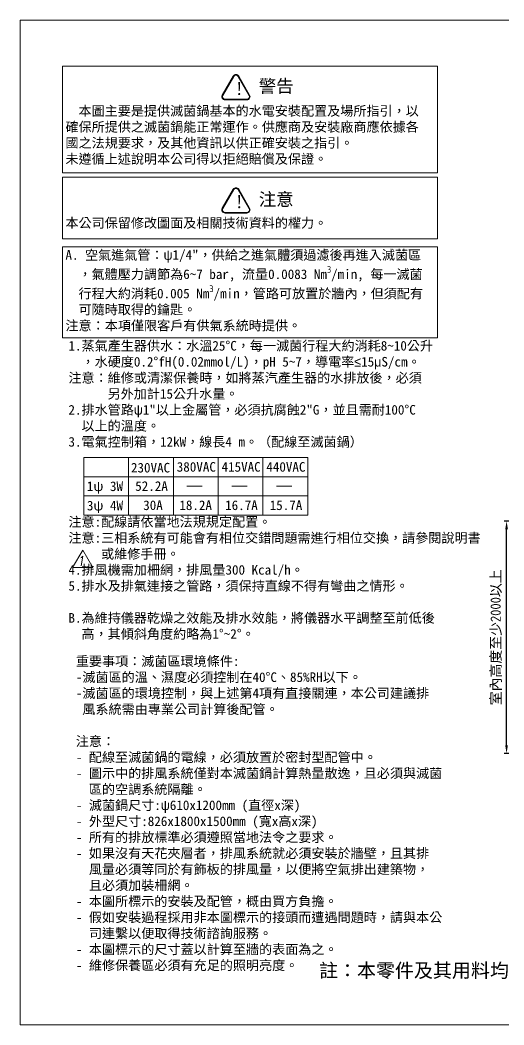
# Model space of a CAD drawing. Header units: millimetres. Extents: x 0 to 12306, y 0 to 8652.
# Drawn here: x 0 to 4170, y 0 to 8652 of the extents above; entities that cross this region are included whole.
import ezdxf

# ---------------------------------------------------------------- set-up
doc = ezdxf.new("R2010")
doc.units = ezdxf.units.MM
doc.layers.get('0').update_dxf_attribs({"lineweight": 25})
for name, color, linetype, lineweight in [('D', 3, 'Continuous', 13), ('F', 7, 'Continuous', 15), ('T', 4, 'Continuous', 15)]:
    doc.layers.add(name, color=color, linetype=linetype, lineweight=lineweight)
doc.styles.add('STU25', font='isocp2.shx')
doc.styles.add('Text', font='romans.shx', dxfattribs={"width": 0.8, "oblique": 10})
doc.dimstyles.new('STU25', dxfattribs={"dimscale": 35, "dimtxt": 2.5, "dimasz": 2, "dimexe": 0.6, "dimexo": 1, "dimgap": 1, "dimtad": 1, "dimdsep": 46, "dimtxsty": 'STU25', "dimcen": 2, "dimazin": 2, "dimtfac": 1, "dimtmove": 0, "dimatfit": 3, "dimfxl": 0, "dimtolj": 1, "dimtzin": 0, "dimarcsym": 0})

# ---------------------------------------------------------------- blocks, each defined once
blk = doc.blocks.new('*D8')
at = {"layer": 'D', "color": 0, "lineweight": -2}
for p, q in [((4467.3, 4337.5), (4171.3, 4337.5)), ((4192.3, 2407.5), (4192.3, 4267.5)), ((4467.3, 2337.5), (4171.3, 2337.5))]:
    blk.add_line(p, q, dxfattribs=at)
at = {"layer": 'D', "color": 0}
for points in [[(4180.7, 4267.5), (4204, 4267.5), (4192.3, 4337.5)], [(4180.7, 2407.5), (4204, 2407.5), (4192.3, 2337.5)]]:
    blk.add_solid(points, dxfattribs=at)
at = {"layer": 'Defpoints', "color": 0}
for p in [(4192.3, 4337.5), (4502.3, 4337.5), (4502.3, 2337.5)]:
    blk.add_point(p, dxfattribs=at)
at = {"layer": 'D', "color": 0, "insert": (4103.9, 3337.5), "char_height": 87.5, "attachment_point": 5, "rotation": 90, "style": 'STU25'}
blk.add_mtext('\\A1;{\\f標楷體|b0|i0|c136|p65;室內高度至少}2000{\\f標楷體|b0|i0|c136|p65;以上}', dxfattribs=at)

msp = doc.modelspace()

# ---------------------------------------------------------------- hatches: boundary and pattern name
at = {"layer": 'D'}
h = msp.add_hatch(color=11, dxfattribs=at)
edge = h.paths.add_edge_path()
edge.add_line((1836.298, 8169.588), (1742.19, 8006.587))
edge.add_arc((1766.06, 7992.806), 27.562, 149.9999999, 270)
edge.add_line((1766.06, 7965.244), (1954.277, 7965.244))
edge.add_arc((1954.277, 7992.806), 27.562, 270, 389.9999999)
edge.add_line((1978.146, 8006.587), (1884.038, 8169.588))
edge.add_arc((1860.168, 8155.807), 27.562, 30, 150)
edge = h.paths.add_edge_path(flags=16)
edge.add_arc((1860.168, 8155.807), 22.05, 30, 150)
edge.add_line((1841.072, 8166.832), (1746.964, 8003.831))
edge.add_arc((1766.06, 7992.806), 22.05, 149.9999999, 270)
edge.add_line((1766.06, 7970.756), (1954.277, 7970.756))
edge.add_arc((1954.277, 7992.806), 22.05, 270, 389.9999999)
edge.add_line((1973.372, 8003.831), (1879.264, 8166.832))
h = msp.add_hatch(color=11, dxfattribs=at)
edge = h.paths.add_edge_path()
edge.add_line((1836.298, 7194.983), (1742.19, 7031.982))
edge.add_arc((1766.06, 7018.201), 27.562, 149.9999999, 270)
edge.add_line((1766.06, 6990.639), (1954.277, 6990.639))
edge.add_arc((1954.277, 7018.201), 27.562, 270, 389.9999999)
edge.add_line((1978.146, 7031.982), (1884.038, 7194.983))
edge.add_arc((1860.168, 7181.202), 27.562, 30, 150)
edge = h.paths.add_edge_path(flags=16)
edge.add_arc((1860.168, 7181.202), 22.05, 30, 150)
edge.add_line((1841.072, 7192.227), (1746.964, 7029.226))
edge.add_arc((1766.06, 7018.201), 22.05, 149.9999999, 270)
edge.add_line((1766.06, 6996.151), (1954.277, 6996.151))
edge.add_arc((1954.277, 7018.201), 22.05, 270, 389.9999999)
edge.add_line((1973.372, 7029.226), (1879.264, 7192.227))

# ---------------------------------------------------------------- linework, layer by layer
at = {"layer": 'D', "color": 11}
for p, q in [((1836.298, 8169.588), (1742.19, 8006.587)), ((1841.072, 8166.832), (1746.964, 8003.831)), ((1879.264, 8166.832), (1973.372, 8003.831)), ((1884.038, 8169.588), (1978.146, 8006.587)), ((1766.06, 7970.756), (1954.277, 7970.756)), ((1766.06, 7965.244), (1954.277, 7965.244)), ((1836.298, 7194.983), (1742.19, 7031.982)), ((1841.072, 7192.227), (1746.964, 7029.226)), ((1879.264, 7192.227), (1973.372, 7029.226)), ((1884.038, 7194.983), (1978.146, 7031.982)), ((1766.06, 6996.151), (1954.277, 6996.151)), ((1766.06, 6990.639), (1954.277, 6990.639)), ((1438.42, 4637.522), (1570.369, 4637.522)), ((1824.295, 4637.522), (1956.244, 4637.522)), ((2210.17, 4637.522), (2342.119, 4637.522))]:
    msp.add_line(p, q, dxfattribs=at)
at = {"layer": 'D'}
for p, q in [((549.502, 4885.585), (2478.877, 4885.585)), ((549.502, 4885.585), (549.502, 4389.46)), ((935.377, 4885.585), (935.377, 4389.46)), ((1321.252, 4885.585), (1321.252, 4389.46)), ((1707.127, 4885.585), (1707.127, 4389.46)), ((2093.002, 4885.585), (2093.002, 4389.46)), ((2478.877, 4885.585), (2478.877, 4389.46)), ((549.502, 4720.21), (2478.877, 4720.21)), ((549.502, 4554.835), (2478.877, 4554.835)), ((549.502, 4389.46), (2478.877, 4389.46))]:
    msp.add_line(p, q, dxfattribs=at)
at = {"layer": 'D', "color": 11}
for points in [[(364.158, 8255.922), (3597.411, 8255.922), (3597.411, 7336.208), (364.158, 7336.208)], [(364.158, 7298.284), (3597.411, 7298.284), (3597.411, 6768.206), (364.158, 6768.206)], [(364.158, 6698.693), (3597.411, 6698.693), (3597.411, 5914.948), (364.158, 5914.948)]]:
    msp.add_lwpolyline(points, close=True, dxfattribs=at)
for centre, radius, start, end in [((1860.168, 8155.807), 27.562, 30, 150), ((1860.168, 8155.807), 22.05, 30, 150), ((1766.06, 7992.806), 27.562, 149.9999999, 270), ((1766.06, 7992.806), 22.05, 149.9999999, 270), ((1954.277, 7992.806), 27.562, 270, 29.9999999), ((1954.277, 7992.806), 22.05, 270, 29.9999999), ((1860.168, 7181.202), 27.562, 30, 150), ((1860.168, 7181.202), 22.05, 30, 150), ((1766.06, 7018.201), 27.562, 149.9999999, 270), ((1766.06, 7018.201), 22.05, 149.9999999, 270), ((1954.277, 7018.201), 27.562, 270, 29.9999999), ((1954.277, 7018.201), 22.05, 270, 29.9999999)]:
    msp.add_arc(centre, radius, start, end, dxfattribs=at)
at = {"layer": 'F', "color": 6}
msp.add_lwpolyline([(0, 8652), (0, 0), (12306, 0), (12306, 8652)], close=True, dxfattribs=at)
at = {"layer": 'F', "color": 7}
msp.add_lwpolyline([(539.618, 4088.875), (452.36, 3937.74), (626.876, 3937.74)], close=True, dxfattribs=at)

# ---------------------------------------------------------------- texts
at = {"insert": (2575.862, 528.84), "char_height": 120.00771, "attachment_point": 1, "style": 'STU25'}
msp.add_mtext('{\\f標楷體|b0|i0|c136|p65;註：本零件及其用料均須符合}RoHS{\\f標楷體|b0|i0|c136|p65;指令。}', dxfattribs=at)
at = {"layer": 'D', "color": 11, "attachment_point": 1, "style": 'STU25'}
for s, insert, char_height in [('{\\f標楷體|b0|i0|c136|p65;警告}', (2056.636, 8138.871), 110.25), ('{\\f標楷體|b0|i0|c136|p65;!}', (1851.006, 8117.517), 110.25), ('\\A1;\\P{\\f標楷體|b0|i0|c136|p65;  本圖主要是提供滅菌鍋基本的水電安裝配置及場所指引，以\\P確保所提供之滅菌鍋能正常運作。供應商及安裝廠商應依據各\\P國之法規要求，及其他資訊以供正確安裝之指引。\\P未遵循上述說明本公司得以拒絕賠償及保證。\\P\\P\\P\\P本公司保留修改圖面及相關技術資料的權力。\\P\\PA. 空氣進氣管：\\f新細明體|b0|i0|c136|p16;ψ\\f標楷體|b0|i0|c136|p65;1/4"，供給之進氣體須過濾後再進入滅菌區\\P  ，氣體壓力調節為6~7 bar, 流量0.0083 Nm\\Fisocp2.shx;\\H0.7x;\\S3^ ;\\f標楷體|b0|i0|c136|p65;\\H1.429x;/min, 每一滅菌\\P  行程大約消耗0.005 Nm\\Fisocp2.shx;\\H0.7x;\\S3^ ;\\f標楷體|b0|i0|c136|p65;\\H1.429x;/min，管路可放置於牆內，但須配有\\P  可隨時取得的鑰匙。\\P注意：本項僅限客戶有供氣系統時提供。}', (391.028, 8049.589), 82.6875), ('{\\f標楷體|b0|i0|c136|p65;注意}', (2056.636, 7164.266), 110.25), ('{\\f標楷體|b0|i0|c136|p65;!}', (1851.006, 7142.912), 110.25), ('{\\f標楷體|b0|i0|c136|p65;1.蒸氣產生器供水：水溫25%%DC，每一滅菌行程大約消耗8~10公升\\P  ，水硬度0.2%%DfH(0.02mmol/L)，pH 5~7，導電率\\fGulim|b0|i0|c129|p49;\\M+3A1C2\\f標楷體|b0|i0|c136|p65;15\\f新細明體|b0|i0|c136|p16;μ\\f標楷體|b0|i0|c136|p65;S/cm。\\P注意：維修或清潔保養時，如將蒸汽產生器的水排放後，必須\\P      另外加計15公升水量。\\P2.排水管路\\f新細明體|b0|i0|c136|p16;ψ\\f標楷體|b0|i0|c136|p65;1"以上金屬管，必須抗腐蝕2"G，並且需耐100%%DC\\P  以上的溫度。 \\P3.電氣控制箱，12kW，線長4 m。（配線至滅菌鍋）\\P\\P\\P\\P \\P注意:配線請依當地法規規定配置。\\P\\fDFKai-SB|b0|i0|c136|p65;注意:三相系統有可能會有相位交錯問題需進行相位交換，請參閱說明書\\P     或維修手冊。\\P\\f標楷體|b0|i0|c136|p65;4.排風機需加柵網，排風量300 Kcal/h。\\P5.排水及排氣連接之管路，須保持直線不得有彎曲之情形。\\P\\PB.為維持儀器乾燥之效能及排水效能，將儀器水平調整至前低後\\P  高，其傾斜角度約略為1%%D~2%%D。}', (416.84, 5889.231), 82.6875), ('{\\f標楷體|b0|i0|c136|p65;380VAC}', (1350.056, 4846.154), 82.6875), ('{\\f標楷體|b0|i0|c136|p65;415VAC}', (1735.931, 4846.154), 82.6875), ('{\\f標楷體|b0|i0|c136|p65;440VAC}', (2121.806, 4846.154), 82.6875), ('{\\f標楷體|b0|i0|c136|p65;230VAC}', (955.49, 4839.334), 82.6875), ('{\\f標楷體|b0|i0|c136|p65;1ψ 3W}', (575.75, 4679.509), 82.6875), ('{\\f標楷體|b0|i0|c136|p65;52.2A}', (992.165, 4681.27), 82.6875), ('{\\f標楷體|b0|i0|c136|p65;3ψ 4W}', (575.75, 4512.951), 82.6875), ('{\\f標楷體|b0|i0|c136|p65;30A}', (1060.983, 4515.895), 82.6875), ('{\\f標楷體|b0|i0|c136|p65;18.2A}', (1372.293, 4515.895), 82.6875), ('{\\f標楷體|b0|i0|c136|p65;16.7A}', (1767.167, 4515.895), 82.6875), ('{\\f標楷體|b0|i0|c136|p65;15.7A}', (2150.949, 4515.895), 82.6875), ('{\\fDFKai-SB|b0|i0|c136|p65;重要事項：滅菌區環境條件:\\P-滅菌區的溫、濕度必須控制在40%%DC、85%RH以下。\\P-滅菌區的環境控制，與上述第4項有直接關連，本公司建議排\\P 風系統需由專業公司計算後配管。\\P\\P注意：\\P- 配線至滅菌鍋的電線，必須放置於密封型配管中。\\P- 圖示中的排風系統僅對本滅菌鍋計算熱量散逸，且必須與滅菌\\P  區的空調系統隔離。\\P- 滅菌鍋尺寸:\\fPMingLiU|b0|i0|c136|p16;ψ\\fDFKai-SB|b0|i0|c136|p65;610x1200mm (直徑x深)\\P- 外型尺寸:826x1800x1500mm (寬x高x深)\\P- 所有的排放標準必須遵照當地法令之要求。\\P- 如果沒有天花夾層者，排風系統就必須安裝於牆壁，且其排\\P  風量必須等同於有飾板的排風量，以便將空氣排出建築物，\\P  且必須加裝柵網。\\P- 本圖所標示的安裝及配管，概由買方負擔。\\P- 假如安裝過程採用非本圖標示的接頭而遭遇問題時，請與本公\\P  司連繫以便取得技術諮詢服務。\\P- 本圖標示的尺寸蓋以計算至牆的表面為之。\\P- 維修保養區必須有充足的照明亮度。}', (480.504, 3173.384), 82.6875)]:
    msp.add_mtext(s, dxfattribs=dict(at, insert=insert, char_height=char_height))
at = {"layer": 'T', "lineweight": 20, "style": 'Text', "oblique": 10, "width": 0.8}
msp.add_text('1', height=84, dxfattribs=at).set_placement((494.384, 3952.713))

# ---------------------------------------------------------------- dimensions: what is measured, and where the dimension line sits
at = {"layer": 'D'}
dim = msp.add_linear_dim(base=(4192.346, 4337.52), p1=(4502.307, 2337.52), p2=(4502.307, 4337.52), angle=90, text='{\\f標楷體|b0|i0|c136|p65;室內高度至少}<>{\\f標楷體|b0|i0|c136|p65;以上}', dimstyle='STU25', dxfattribs=at)
dim.commit()
dim.dimension.update_dxf_attribs({"geometry": '*D8', "text_midpoint": (4192.346, 3337.52), "dimtype": 160})

doc.saveas('drawing.dxf')
